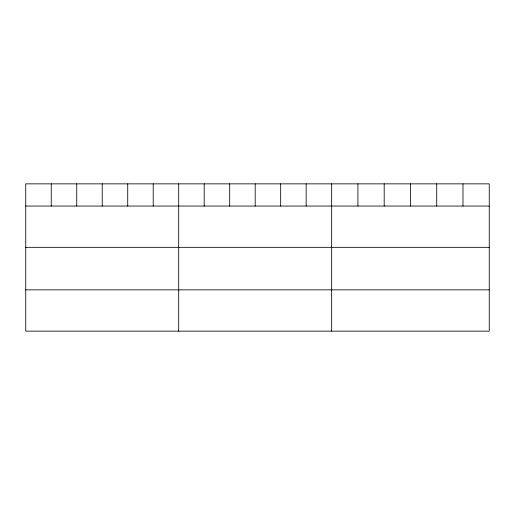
<?xml version="1.0" encoding="UTF-8"?>
<svg xmlns="http://www.w3.org/2000/svg" width="515" height="515" viewBox="0 0 515 515"><rect width="100%" height="100%" fill="white"/><g stroke="black" fill="none" stroke-linecap="round" stroke-linejoin="round"><path stroke-width="0.77" d="M489.25 206.052L489.25 331.145L25.75 331.145L25.75 183.855L489.25 183.855L489.25 206.052L25.75 206.052M25.75 247.329L489.25 247.329M25.75 289.861L489.25 289.861M462.985 183.855L462.985 206.052M436.72 183.855L436.72 206.052M410.455 183.855L410.455 206.052M384.19 183.855L384.19 206.052M357.925 183.855L357.925 206.052M331.66 183.855L331.66 331.145M306.168 183.855L306.168 206.052M280.675 183.855L280.675 206.052M255.183 183.855L255.183 206.052M229.69 183.855L229.69 206.052M204.198 183.855L204.198 206.052M178.705 183.855L178.705 331.145M153.213 183.855L153.213 206.052M127.72 183.855L127.72 206.052M102.228 183.855L102.228 206.052M76.735 183.855L76.735 206.052M51.242 183.855L51.242 206.052"/></g></svg>
